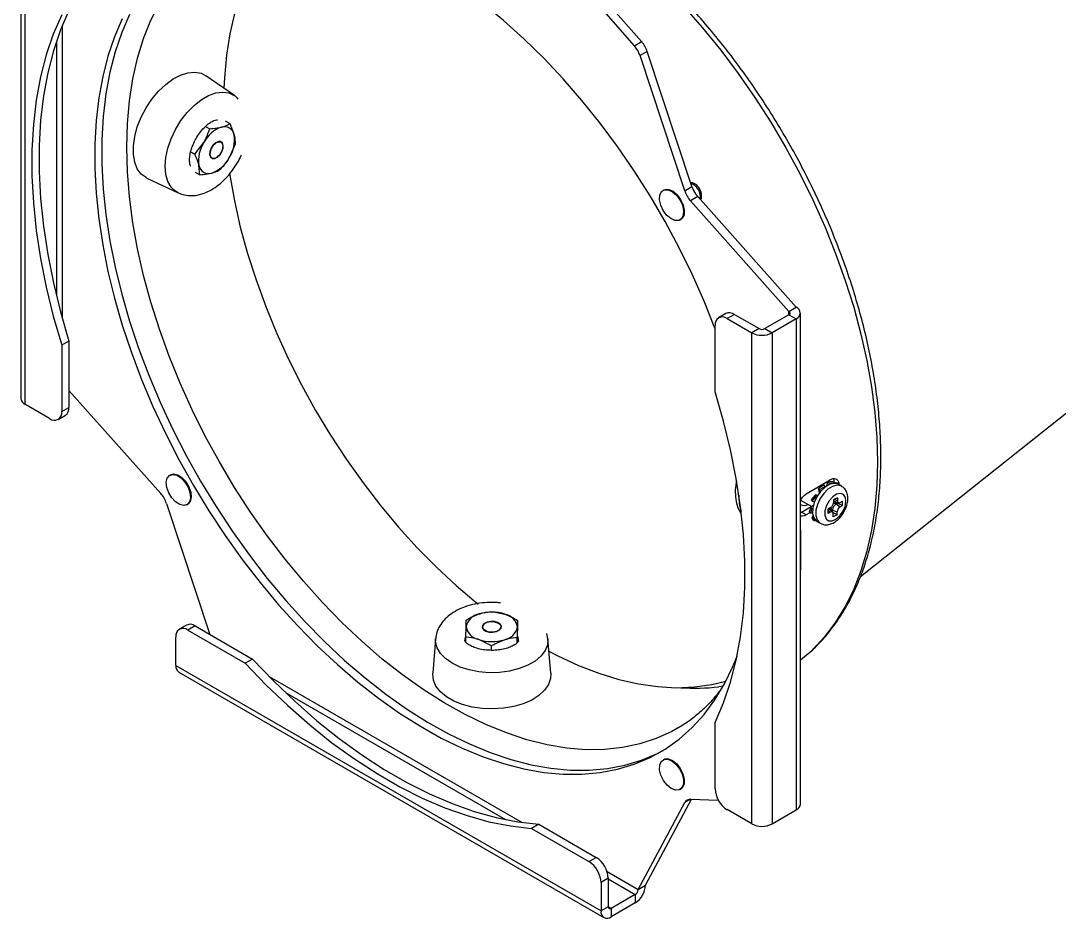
# Model space of a CAD drawing. Extents: x 7 to 113, y 1 to 87.
# Drawn here: x 65.49 to 73.08, y 57.97 to 64.53 of the extents above; entities that cross this region are included whole.
import ezdxf

# ---------------------------------------------------------------- set-up
doc = ezdxf.new("R2010")
doc.units = 0
doc.header["$MEASUREMENT"] = 0
doc.layers.add('OBJECT', color=7, linetype='CONTINUOUS')

msp = doc.modelspace()

# ---------------------------------------------------------------- linework, layer by layer
at = {"layer": 'OBJECT'}
for p, q in [((65.4866, 65.363), (65.4866, 61.7702)), ((65.5173, 65.3201), (65.5173, 61.7274)), ((69.9762, 64.35), (69.6193, 64.7584)), ((70.0291, 64.3806), (69.6723, 64.789)), ((65.7896, 64.4968), (65.7896, 62.3586)), ((65.7472, 64.3821), (65.7472, 62.5224)), ((69.9762, 64.35), (70.0291, 64.3806)), ((70.0701, 64.3088), (70.0171, 64.2783)), ((70.344, 63.2895), (70.0171, 64.2783)), ((70.3969, 63.3201), (70.0701, 64.3088)), ((67.0491, 63.9866), (66.8412, 64.131)), ((66.839, 63.761), (66.8691, 63.7436)), ((66.9827, 63.8005), (67.0165, 63.7809)), ((67.0165, 63.7809), (67.0473, 63.6994)), ((66.7596, 63.5568), (66.8262, 63.6434)), ((67.0544, 63.6315), (67.0115, 63.5313)), ((66.7298, 63.574), (66.7596, 63.5568)), ((66.7975, 63.4074), (66.7904, 63.4753)), ((66.4093, 63.3827), (66.6383, 63.2749)), ((66.7636, 63.427), (66.7975, 63.4074)), ((70.1906, 63.2956), (70.1853, 63.2926)), ((70.344, 63.2895), (70.3969, 63.3201)), ((70.4034, 63.3031), (70.4277, 63.261)), ((70.4392, 63.2469), (70.3862, 63.2164)), ((71.107, 62.4076), (70.3862, 63.2164)), ((71.16, 62.4382), (70.4392, 63.2469)), ((70.3102, 63.076), (70.3156, 63.0791)), ((70.6449, 62.3913), (70.592, 62.3607)), ((70.7074, 62.3851), (70.6545, 62.3545)), ((70.7074, 62.3851), (70.8878, 62.281)), ((71.107, 62.3831), (70.9302, 62.281)), ((71.107, 62.4076), (71.16, 62.4382)), ((71.107, 62.3831), (71.107, 62.4076)), ((71.107, 62.3831), (71.16, 62.3525)), ((71.1907, 58.8026), (71.1907, 62.3954)), ((70.5661, 61.818), (70.5661, 62.3035)), ((70.6545, 62.3545), (70.8348, 62.2504)), ((71.16, 62.3525), (70.9831, 62.2504)), ((71.16, 62.3525), (71.16, 58.7598)), ((70.8878, 62.281), (70.8348, 62.2504)), ((70.8348, 58.6577), (70.8348, 62.2504)), ((70.9302, 62.281), (70.9831, 62.2504)), ((70.9831, 62.2504), (70.9831, 58.6577)), ((71.6298, 60.4678), (73.9004, 62.2711)), ((65.839, 62.1904), (65.786, 62.1598)), ((65.786, 62.1598), (65.786, 61.6743)), ((65.839, 62.1904), (65.839, 61.7049)), ((65.839, 61.8291), (66.5104, 61.0758)), ((65.6977, 61.6233), (65.5173, 61.7274)), ((65.786, 61.6743), (65.839, 61.7049)), ((65.7602, 61.6171), (65.8131, 61.6477)), ((66.5826, 61.2121), (66.5773, 61.209)), ((71.3836, 61.1309), (71.392, 61.1618)), ((71.392, 61.1618), (71.3993, 61.1552)), ((71.4347, 61.1605), (71.392, 61.1618)), ((71.4419, 61.1539), (71.4347, 61.1605)), ((71.3652, 61.1362), (71.3219, 61.1132)), ((71.3219, 61.1132), (71.329, 61.1041)), ((71.3302, 61.0805), (71.3219, 61.1132)), ((71.329, 61.1041), (71.3723, 61.1271)), ((71.329, 61.1041), (71.3363, 61.0882)), ((71.3462, 61.1261), (71.3348, 61.1327)), ((71.3723, 61.1271), (71.3652, 61.1362)), ((71.3723, 61.1271), (71.3734, 61.1239)), ((71.3993, 61.1552), (71.3976, 61.1388)), ((71.3993, 61.1552), (71.4419, 61.1539)), ((71.4419, 61.1539), (71.4407, 61.1494)), ((71.4477, 61.1489), (71.453, 61.1559)), ((71.453, 61.1559), (71.4615, 61.152)), ((71.4615, 61.152), (71.4585, 61.1463)), ((71.4615, 61.152), (71.4801, 61.1349)), ((71.4916, 61.1283), (71.4676, 61.1421)), ((71.191, 61.0264), (71.2734, 60.9788)), ((71.3009, 61.0647), (71.2692, 61.0286)), ((71.2692, 61.0286), (71.2776, 61.0181)), ((71.2776, 61.0181), (71.3092, 61.0543)), ((71.2776, 61.0181), (71.2927, 61.013)), ((71.3092, 61.0543), (71.3009, 61.0647)), ((71.3163, 61.0604), (71.3009, 61.0647)), ((71.3092, 61.0543), (71.3122, 61.0537)), ((71.4335, 61.0285), (71.4329, 61.0078)), ((71.4617, 61.0438), (71.4335, 61.0285)), ((71.4383, 61.018), (71.4366, 61.0171)), ((71.438, 61.0176), (71.4694, 61.0076)), ((71.4397, 61.0319), (71.4612, 61.023)), ((71.4617, 61.0438), (71.4612, 61.023)), ((71.4653, 61.0054), (71.4654, 61.0089)), ((71.4817, 61.0096), (71.4994, 61.0191)), ((71.4984, 60.986), (71.4994, 61.0191)), ((66.5527, 61.0026), (66.8693, 60.0445)), ((66.7022, 60.9925), (66.7076, 60.9956)), ((71.233, 60.9183), (71.1985, 60.9376)), ((71.2601, 60.9346), (71.233, 60.9183)), ((71.2663, 60.9733), (71.2542, 60.9403)), ((71.2542, 60.9403), (71.2646, 60.9302)), ((71.2646, 60.9302), (71.2767, 60.9632)), ((71.2646, 60.9302), (71.2788, 60.9357)), ((71.2846, 60.9875), (71.2663, 60.9733)), ((71.2767, 60.9632), (71.2663, 60.9733)), ((71.2767, 60.9632), (71.2803, 60.9656)), ((71.3924, 60.9287), (71.3933, 60.9619)), ((71.4101, 60.9383), (71.3924, 60.9287)), ((71.3931, 60.9517), (71.4101, 60.9383)), ((71.411, 60.9715), (71.3933, 60.9619)), ((71.4262, 60.9381), (71.4018, 60.9602)), ((71.4021, 60.9607), (71.4021, 60.96)), ((71.4035, 60.9645), (71.4043, 60.9718)), ((71.4252, 60.939), (71.4256, 60.9537)), ((71.4256, 60.9537), (71.4589, 60.9401)), ((71.4256, 60.9386), (71.4583, 60.9194)), ((71.4526, 60.9986), (71.4653, 61.0054)), ((71.4526, 60.9986), (71.4808, 60.9764)), ((71.4583, 60.9194), (71.4589, 60.9401)), ((71.4653, 61.0054), (71.4984, 60.986)), ((71.4808, 60.9764), (71.4984, 60.986)), ((71.2825, 60.9116), (71.2748, 60.897)), ((71.2872, 60.8887), (71.2748, 60.897)), ((71.2748, 60.897), (71.2826, 60.8821)), ((71.2826, 60.8821), (71.295, 60.8739)), ((71.2872, 60.8887), (71.2899, 60.893)), ((71.295, 60.8739), (71.2872, 60.8887)), ((71.295, 60.8739), (71.3003, 60.8793)), ((71.3111, 60.8711), (71.3351, 60.8572)), ((71.43, 60.9041), (71.4306, 60.9248)), ((71.4583, 60.9194), (71.43, 60.9041)), ((68.9352, 60.2106), (69.0283, 60.1924)), ((66.6993, 60.1128), (66.6463, 60.0822)), ((66.7618, 60.1066), (66.7088, 60.076)), ((66.7618, 60.1066), (67.1822, 59.8639)), ((68.7439, 60.0244), (68.7452, 60.1006)), ((69.1214, 60.1469), (69.1202, 60.0981)), ((69.1214, 60.1078), (69.1214, 60.1469)), ((66.6204, 59.8168), (66.6204, 60.025)), ((66.7088, 60.076), (67.1292, 59.8333)), ((68.7439, 59.9853), (68.7439, 60.0244)), ((69.1189, 59.9828), (69.1189, 60.0219)), ((69.3432, 60.0124), (69.3358, 60.0513)), ((68.5218, 60.0125), (68.5007, 59.7603)), ((68.9301, 59.9607), (68.837, 60.0062)), ((68.9301, 59.9274), (68.9301, 59.9607)), ((69.3647, 59.7603), (69.3435, 60.0125)), ((71.247, 59.9023), (71.1907, 59.8551)), ((66.6204, 59.8168), (69.7317, 58.0207)), ((67.1822, 59.8639), (67.1292, 59.8333)), ((66.6422, 59.7687), (69.7534, 57.9726)), ((67.3033, 59.7369), (69.1548, 58.668)), ((70.6261, 59.6654), (70.5936, 59.6609)), ((67.4239, 59.6182), (69.0341, 58.6887)), ((70.3108, 59.3681), (70.2967, 59.3596)), ((70.5661, 58.9149), (70.5661, 59.4003)), ((70.1906, 59.1293), (70.1853, 59.1262)), ((70.3102, 58.9097), (70.3156, 58.9127)), ((70.0039, 58.1778), (70.344, 58.8139)), ((70.0569, 58.2084), (70.3935, 58.8381)), ((70.3862, 58.8383), (70.344, 58.8139)), ((70.3862, 58.8383), (70.5898, 58.8317)), ((70.8348, 58.6577), (70.6545, 58.7618)), ((70.9831, 58.6577), (71.16, 58.7598)), ((69.2759, 58.6552), (69.2229, 58.6247)), ((69.2759, 58.6552), (69.6963, 58.4125)), ((69.2229, 58.6247), (69.6433, 58.382)), ((69.6433, 58.382), (69.6963, 58.4125)), ((69.7756, 58.3096), (70.0039, 58.1778)), ((69.7847, 58.2595), (69.7317, 58.2289)), ((69.7317, 58.2289), (69.7317, 58.0207)), ((69.7847, 58.2595), (69.7847, 58.0512)), ((69.7847, 58.2554), (69.9827, 58.1411)), ((70.0039, 58.1778), (70.0569, 58.2084)), ((69.9827, 58.1411), (69.8059, 58.039)), ((69.9827, 58.1411), (69.9827, 58.0799)), ((69.7847, 58.0512), (69.7317, 58.0207)), ((69.8059, 58.039), (69.7847, 58.0512)), ((69.9827, 58.0799), (69.8059, 57.9778)), ((69.8059, 58.039), (69.8059, 57.9778))]:
    msp.add_line(p, q, dxfattribs=at)
at = {"layer": 'OBJECT', "flags": 128}
for points in [[(67.4308, 65.2713), (67.3591, 65.1959), (67.2797, 65.0945), (67.2087, 64.9824), (67.1466, 64.8602), (67.0936, 64.7284), (67.0499, 64.5876), (67.0157, 64.4384), (66.9911, 64.2813), (66.9763, 64.1172), (66.9728, 64.0396)], [(66.2629, 63.6076), (66.2679, 63.7811), (66.2827, 63.9481), (66.3074, 64.108), (66.3417, 64.2601), (66.3856, 64.4038), (66.4389, 64.5384), (66.5013, 64.6634), (66.5727, 64.7782), (66.6526, 64.8824), (66.7408, 64.9756), (66.8369, 65.0573), (66.9405, 65.1272), (66.9662, 65.1421)], [(70.5661, 62.2802), (70.5646, 62.2841), (70.4857, 62.4819), (70.3985, 62.6784), (70.3035, 62.8727), (70.2011, 63.0641), (70.0915, 63.2518), (69.9754, 63.4351), (69.8531, 63.6132), (69.7252, 63.7853), (69.5921, 63.9509), (69.4544, 64.1092), (69.3126, 64.2596), (69.1674, 64.4015), (69.0193, 64.5343), (68.8689, 64.6575), (68.7167, 64.7705), (68.6119, 64.8419)], [(65.839, 64.608), (65.7774, 64.466), (65.7257, 64.3141), (65.684, 64.153), (65.6526, 63.9832), (65.6316, 63.8055), (65.6211, 63.6207), (65.6211, 63.4293), (65.6316, 63.2323), (65.6526, 63.0304), (65.684, 62.8244), (65.7257, 62.6152), (65.7774, 62.4036), (65.839, 62.1904)], [(66.2826, 64.5787), (66.2255, 64.4469), (66.1775, 64.306), (66.1389, 64.1565), (66.1098, 63.999), (66.0904, 63.8342), (66.0806, 63.6628), (66.0806, 63.4853), (66.0904, 63.3026), (66.1098, 63.1153), (66.1389, 62.9243), (66.1775, 62.7302), (66.2255, 62.5339), (66.2826, 62.3362), (66.3487, 62.1378), (66.4234, 61.9396), (66.5065, 61.7423), (66.5976, 61.5468), (66.6964, 61.3539), (66.8024, 61.1642), (66.9153, 60.9786), (67.0346, 60.7979), (67.1598, 60.6227), (67.2903, 60.4537), (67.4258, 60.2917), (67.5656, 60.1373), (67.7092, 59.9911), (67.8559, 59.8537), (68.0053, 59.7256), (68.1566, 59.6074), (68.3093, 59.4996), (68.4628, 59.4025), (68.6165, 59.3166), (68.7697, 59.2423), (68.9218, 59.1797), (69.0722, 59.1292), (69.2204, 59.091), (69.3656, 59.0652), (69.5073, 59.0519), (69.645, 59.0512), (69.7781, 59.0631), (69.9061, 59.0876), (70.0284, 59.1245), (70.1445, 59.1736), (70.1869, 59.1955)], [(70.3377, 64.6368), (70.4752, 64.481), (70.6081, 64.3178), (70.736, 64.1478), (70.8583, 63.9719), (70.9744, 63.7906), (71.084, 63.6048), (71.1866, 63.4151), (71.2817, 63.2225), (71.369, 63.0276), (71.4481, 62.8312), (71.5187, 62.6343), (71.5805, 62.4375), (71.6331, 62.2418), (71.6766, 62.0478), (71.7105, 61.8564), (71.7349, 61.6685), (71.7495, 61.4846), (71.7544, 61.3057), (71.7495, 61.1324), (71.7349, 60.9655), (71.7105, 60.8057), (71.6766, 60.6535), (71.6331, 60.5096), (71.5805, 60.3747), (71.5187, 60.2493), (71.4481, 60.1338), (71.369, 60.0288), (71.2817, 59.9347), (71.247, 59.9023)], [(65.786, 64.5775), (65.7244, 64.4354), (65.6727, 64.2835), (65.631, 64.1224), (65.5997, 63.9526), (65.5787, 63.775), (65.5682, 63.5901), (65.5682, 63.3988), (65.5787, 63.2017), (65.5997, 62.9998), (65.631, 62.7938), (65.6727, 62.5846), (65.7244, 62.373), (65.786, 62.1598)], [(66.2296, 64.5481), (66.1725, 64.4164), (66.1246, 64.2754), (66.086, 64.1259), (66.0569, 63.9685), (66.0374, 63.8037), (66.0277, 63.6322), (66.0277, 63.4547), (66.0374, 63.272), (66.0569, 63.0847), (66.086, 62.8937), (66.1246, 62.6996), (66.1725, 62.5033), (66.2296, 62.3056), (66.2957, 62.1072), (66.3704, 61.909), (66.4535, 61.7118), (66.5446, 61.5163), (66.6434, 61.3233), (66.7494, 61.1336), (66.8623, 60.9481), (66.9816, 60.7673), (67.1068, 60.5921), (67.2374, 60.4231), (67.3728, 60.2611), (67.5126, 60.1067), (67.6562, 59.9605), (67.8029, 59.8231), (67.9523, 59.695), (68.1036, 59.5768), (68.2564, 59.469), (68.4099, 59.3719), (68.5635, 59.2861), (68.7167, 59.2117), (68.8689, 59.1491), (69.0193, 59.0986), (69.1674, 59.0604), (69.3126, 59.0346), (69.4544, 59.0213), (69.5921, 59.0207), (69.7252, 59.0326), (69.8531, 59.057), (69.9754, 59.0939), (70.0915, 59.143), (70.2011, 59.2043), (70.3035, 59.2774), (70.3985, 59.3621), (70.4857, 59.4579), (70.5646, 59.5646), (70.6351, 59.6817), (70.6967, 59.8087), (70.7272, 59.8839)], [(66.4093, 63.3827), (66.4035, 63.3856), (66.3674, 63.4124), (66.3393, 63.4506), (66.32, 63.4987), (66.3102, 63.5554), (66.3102, 63.6187), (66.32, 63.6866), (66.3393, 63.757), (66.3674, 63.8276), (66.4035, 63.8961), (66.4463, 63.9603), (66.4946, 64.0182), (66.5468, 64.0679), (66.6011, 64.1077), (66.6559, 64.1365), (66.7093, 64.1533), (66.7597, 64.1575), (66.8055, 64.149), (66.8412, 64.131)], [(66.6381, 63.275), (66.6188, 63.2861), (66.5864, 63.3169), (66.5625, 63.3586), (66.5478, 63.4097), (66.5429, 63.4686), (66.5478, 63.5331), (66.5625, 63.6012), (66.5864, 63.6705), (66.6188, 63.7387), (66.6584, 63.8033), (66.7041, 63.8623), (66.7541, 63.9136), (66.8069, 63.9554), (66.8606, 63.9864), (66.9133, 64.0055), (66.9634, 64.012), (67.009, 64.0057), (67.048, 63.9873)], [(70.2967, 59.3596), (70.2495, 59.3335), (70.1355, 59.2818), (70.0152, 59.2425), (69.889, 59.2159), (69.7575, 59.2019), (69.6212, 59.2007), (69.4808, 59.2123), (69.3368, 59.2366), (69.1897, 59.2735), (69.0403, 59.3229), (68.8891, 59.3846), (68.7368, 59.4582), (68.584, 59.5436), (68.4314, 59.6402), (68.2796, 59.7478), (68.1292, 59.8659), (67.9809, 59.994), (67.8353, 60.1315), (67.693, 60.2778), (67.5545, 60.4325), (67.4206, 60.5947), (67.2917, 60.7638), (67.1684, 60.9392), (67.0512, 61.12), (66.9405, 61.3056), (66.8369, 61.4951), (66.7408, 61.6878), (66.6526, 61.8828), (66.5727, 62.0793), (66.5013, 62.2765), (66.4389, 62.4736), (66.3856, 62.6697), (66.3417, 62.8641), (66.3074, 63.0558), (66.2827, 63.2442), (66.2679, 63.4284), (66.2629, 63.6076)], [(66.9057, 63.5255), (66.9247, 63.5347), (66.9428, 63.552), (66.9572, 63.5747), (66.9659, 63.5992), (66.9673, 63.622), (66.9614, 63.6395), (66.949, 63.649), (66.9321, 63.6492), (66.9131, 63.6399), (66.895, 63.6226), (66.8805, 63.6), (66.8719, 63.5754), (66.8704, 63.5527), (66.8763, 63.5352), (66.8887, 63.5256), (66.9057, 63.5255)], [(66.9054, 63.5267), (66.8887, 63.5268), (66.8765, 63.5362), (66.8706, 63.5534), (66.8721, 63.5759), (66.8806, 63.6001), (66.8948, 63.6224), (66.9127, 63.6394), (66.9314, 63.6486), (66.9481, 63.6484), (66.9603, 63.639), (66.9661, 63.6218), (66.9647, 63.5993), (66.9562, 63.5751), (66.9419, 63.5528), (66.9241, 63.5358), (66.9054, 63.5267)], [(67.0134, 63.4152), (67.0152, 63.4039), (67.0492, 63.2152), (67.0928, 63.0239), (67.1456, 62.8309), (67.2076, 62.6371), (67.2784, 62.4431), (67.3577, 62.2499), (67.4451, 62.0583), (67.5404, 61.869), (67.6431, 61.683), (67.7527, 61.501), (67.8688, 61.3238), (67.9909, 61.1522), (68.1185, 60.9868), (68.251, 60.8284), (68.3879, 60.6777), (68.5285, 60.5353), (68.6723, 60.4018), (68.8187, 60.2778), (68.8328, 60.2664)], [(70.1865, 63.1461), (70.1684, 63.1851), (70.1599, 63.2241), (70.1619, 63.2583), (70.1743, 63.2835), (70.1956, 63.2968), (70.2232, 63.2965), (70.2537, 63.2827), (70.2835, 63.257), (70.309, 63.2225), (70.3271, 63.1835), (70.3356, 63.1445), (70.3336, 63.1103), (70.3212, 63.0851), (70.2999, 63.0718), (70.2723, 63.0721), (70.2418, 63.0859), (70.212, 63.1116), (70.1865, 63.1461)], [(70.1906, 63.2956), (70.201, 63.2999), (70.2285, 63.2996), (70.259, 63.2858), (70.2888, 63.2601), (70.3143, 63.2256), (70.3324, 63.1865), (70.341, 63.1476), (70.3389, 63.1134), (70.3265, 63.0881), (70.3156, 63.0791)], [(70.5661, 59.4003), (70.6277, 59.5424), (70.6795, 59.6943), (70.7211, 59.8554), (70.7525, 60.0252), (70.7735, 60.2028), (70.784, 60.3877), (70.784, 60.5791), (70.7735, 60.7761), (70.7525, 60.978), (70.7211, 61.184), (70.6795, 61.3932), (70.6277, 61.6048), (70.5661, 61.818)], [(66.5691, 61.0803), (66.5552, 61.1199), (66.5515, 61.1572), (66.5585, 61.1878), (66.5752, 61.2078), (66.5998, 61.2149), (66.6291, 61.2082), (66.6598, 61.1886), (66.688, 61.1584), (66.7104, 61.1212), (66.7243, 61.0816), (66.728, 61.0443), (66.721, 61.0138), (66.7043, 60.9938), (66.6797, 60.9867), (66.6504, 60.9933), (66.6197, 61.0129), (66.5915, 61.0431), (66.5691, 61.0803)], [(66.5826, 61.2121), (66.6051, 61.218), (66.6345, 61.2113), (66.6651, 61.1917), (66.6934, 61.1615), (66.7158, 61.1243), (66.7297, 61.0847), (66.7333, 61.0474), (66.7264, 61.0169), (66.7096, 60.9968), (66.7076, 60.9956)], [(71.233, 61.0719), (71.3902, 61.1659), (71.4067, 61.1757)], [(71.4676, 61.1421), (71.4611, 61.1453), (71.4331, 61.1492), (71.4012, 61.1405), (71.3682, 61.1199), (71.3371, 61.0892), (71.3107, 61.0511), (71.2912, 61.0091), (71.2805, 60.9669), (71.2794, 60.9282), (71.2881, 60.8965), (71.3058, 60.8745), (71.3111, 60.8711)], [(71.4912, 61.1285), (71.4851, 61.1314), (71.4571, 61.1353), (71.4252, 61.1266), (71.3923, 61.106), (71.3612, 61.0753), (71.3347, 61.0372), (71.3153, 60.9952), (71.3045, 60.953), (71.3035, 60.9143), (71.3121, 60.8826), (71.3298, 60.8607), (71.3353, 60.8571)], [(71.524, 61.0161), (71.5196, 61.0463), (71.5053, 61.0668), (71.483, 61.0748), (71.4556, 61.0691), (71.427, 61.0505), (71.4009, 61.0217), (71.3808, 60.9863), (71.3696, 60.9493), (71.3687, 60.9157), (71.3782, 60.8899), (71.3968, 60.8754), (71.4221, 60.8743), (71.4506, 60.8866), (71.4784, 60.9107), (71.5019, 60.9433), (71.5178, 60.9801), (71.524, 61.0161)], [(71.4333, 61.0204), (71.435, 61.0191), (71.438, 61.0176)], [(71.4612, 61.023), (71.4614, 61.0184), (71.4625, 61.0144), (71.4644, 61.0111), (71.4669, 61.0088), (71.47, 61.0074), (71.4736, 61.0071), (71.4776, 61.0078), (71.4817, 61.0096)], [(71.1985, 60.9376), (71.2523, 60.9698), (71.2704, 60.9806)], [(71.4306, 60.9248), (71.4303, 60.9295), (71.4293, 60.9335), (71.4274, 60.9367), (71.4249, 60.9391), (71.4218, 60.9404), (71.4182, 60.9408), (71.4142, 60.94), (71.4101, 60.9383)], [(68.9665, 60.0646), (68.9869, 60.0747), (68.9991, 60.0886), (69.0012, 60.1041), (68.9928, 60.1188), (68.9753, 60.1306), (68.9513, 60.1377), (68.9245, 60.1389), (68.8989, 60.134), (68.8784, 60.1239), (68.8662, 60.1101), (68.8642, 60.0946), (68.8725, 60.0798), (68.89, 60.068), (68.914, 60.061), (68.9409, 60.0598), (68.9665, 60.0646)], [(68.966, 60.0645), (68.9408, 60.0598), (68.9143, 60.061), (68.8907, 60.0679), (68.8734, 60.0795), (68.8652, 60.0941), (68.8672, 60.1094), (68.8792, 60.123), (68.8994, 60.133), (68.9246, 60.1377), (68.951, 60.1365), (68.9747, 60.1296), (68.992, 60.118), (69.0002, 60.1034), (68.9981, 60.0881), (68.9861, 60.0745), (68.966, 60.0645)], [(68.7365, 59.9958), (68.7392, 60.0203), (68.746, 60.0361)], [(69.3435, 60.0124), (69.3436, 60.012), (69.3401, 59.9682), (69.3227, 59.9255), (69.292, 59.8855), (69.2491, 59.8493), (69.1955, 59.8183), (69.1328, 59.7935), (69.0634, 59.7758), (68.9895, 59.7658), (68.9137, 59.7638), (68.8385, 59.7698), (68.7665, 59.7838), (68.7002, 59.8051), (68.6418, 59.8331), (68.5933, 59.8668), (68.5564, 59.9051), (68.5322, 59.9466), (68.5218, 59.99), (68.5219, 60.0135)], [(69.3512, 59.9208), (69.4169, 59.8868), (69.5665, 59.8173), (69.7148, 59.7599), (69.8612, 59.7147), (70.005, 59.6819), (70.1457, 59.6618), (70.2826, 59.6542), (70.4152, 59.6594), (70.5429, 59.6773), (70.6458, 59.702)], [(67.1292, 59.8333), (67.283, 59.6734), (67.4405, 59.5228), (67.6008, 59.3821), (67.7635, 59.2519), (67.9279, 59.1328), (68.0932, 59.0252), (68.2589, 58.9296), (68.4243, 58.8462), (68.5886, 58.7756), (68.7513, 58.7179), (68.9117, 58.6734), (69.0691, 58.6423), (69.2229, 58.6247)], [(67.1822, 59.8639), (67.336, 59.7039), (67.4934, 59.5533), (67.6538, 59.4127), (67.8165, 59.2825), (67.9808, 59.1634), (68.1462, 59.0558), (68.3119, 58.9601), (68.4772, 58.8768), (68.6416, 58.8062), (68.8043, 58.7485), (68.9647, 58.704), (69.1221, 58.6729), (69.2759, 58.6552)], [(69.3647, 59.7603), (69.3625, 59.7203), (69.3469, 59.6764), (69.318, 59.6349), (69.2768, 59.597), (69.2245, 59.5639), (69.1628, 59.5368), (69.0937, 59.5165), (69.0194, 59.5036), (68.9424, 59.4986), (68.865, 59.5016), (68.7898, 59.5125), (68.7192, 59.5311), (68.6555, 59.5565), (68.6007, 59.5882), (68.5565, 59.625), (68.5244, 59.6657), (68.5055, 59.7092), (68.5003, 59.7538), (68.5007, 59.7603)], [(70.1893, 58.9751), (70.1702, 59.0138), (70.1604, 59.0531), (70.1611, 59.0881), (70.1723, 59.1146), (70.1926, 59.1295), (70.2195, 59.1309), (70.2499, 59.1187), (70.28, 59.0944), (70.3062, 59.0608), (70.3253, 59.022), (70.3351, 58.9828), (70.3344, 58.9478), (70.3232, 58.9212), (70.3029, 58.9063), (70.276, 58.9049), (70.2456, 58.9171), (70.2155, 58.9415), (70.1893, 58.9751)], [(70.1906, 59.1293), (70.1979, 59.1326), (70.2249, 59.134), (70.2552, 59.1218), (70.2853, 59.0974), (70.3115, 59.0639), (70.3307, 59.0251), (70.3405, 58.9858), (70.3397, 58.9508), (70.3285, 58.9243), (70.3156, 58.9127)]]:
    msp.add_lwpolyline(points, dxfattribs=at)
at = {"layer": 'OBJECT'}
for centre, radius, start, end in [((69.8693, 64.2417), 0.2118, 18.49182, 40.98373), ((69.8163, 64.2111), 0.2118, 18.49182, 40.98373), ((67.0328, 63.5362), 0.2327, 109.61681, 152.58014), ((66.9766, 63.687), 0.0718, 9.92283, 107.75122), ((66.812, 63.6617), 0.2383, 326.83903, 9.10868), ((67.0257, 63.513), 0.2383, 146.83971, 189.10847), ((66.8049, 63.6385), 0.2327, 289.61656, 332.58051), ((66.8612, 63.4876), 0.0718, 189.92248, 287.75158), ((70.5446, 63.3566), 0.2116, 198.48465, 221.51543), ((70.3493, 63.2429), 0.1092, 351.41523, 68.81112), ((70.5976, 63.3872), 0.2116, 198.48465, 221.51543), ((70.6708, 62.334), 0.0629, 54.38217, 114.30718), ((71.1024, 62.3954), 0.0131, 290.78175, 69.21631), ((71.1437, 62.3954), 0.0458, 290.78341, 69.21604), ((70.62, 62.3122), 0.0546, 50.7965, 189.21402), ((70.909, 62.3936), 0.1612, 242.60995, 297.38986), ((70.909, 62.322), 0.0461, 242.60965, 297.3897), ((65.5391, 61.7754), 0.0528, 185.69493, 245.62513), ((65.7805, 61.6969), 0.0591, 303.52974, 7.78219), ((65.7322, 61.6656), 0.0546, 230.79657, 9.21418), ((66.352, 60.9355), 0.2116, 18.48448, 41.51552), ((71.0574, 61.0443), 0.3168, 177.02855, 198.26089), ((71.3869, 61.0107), 0.0461, 301.51211, 356.33731), ((71.2186, 61.0375), 0.0511, 236.8503, 302.66356), ((71.3933, 60.9509), 0.0126, 47.81805, 78.58137), ((71.4824, 60.9501), 0.0569, 121.50984, 176.33968), ((71.5048, 60.9372), 0.0461, 121.50923, 176.33985), ((67.6507, 60.6632), 3.544, 357.27928, 2.72072), ((68.8609, 60.0774), 0.118, 99.79842, 168.66179), ((68.9326, 59.8998), 0.3079, 71.88827, 107.33994), ((69.0076, 60.0803), 0.114, 8.93908, 79.51218), ((66.7252, 60.0555), 0.0629, 54.38288, 114.30603), ((68.8578, 60.1183), 0.114, 188.94051, 259.51155), ((69.0044, 60.1213), 0.118, 279.79793, 348.66248), ((66.6743, 60.0337), 0.0546, 50.79668, 189.21384), ((69.0595, 60.0007), 0.0695, 355.65089, 28.02596), ((68.9328, 60.2989), 0.3079, 251.88808, 287.34013), ((66.674, 59.8121), 0.0538, 175.01093, 233.67637), ((70.4207, 61.079), 1.4286, 265.74616, 276.94872), ((70.758, 58.9236), 0.1921, 182.60541, 237.39459), ((70.3837, 58.7939), 0.0445, 86.74785, 153.26291), ((71.1382, 58.8078), 0.0528, 294.37483, 354.30468), ((70.909, 58.8008), 0.1612, 242.60995, 297.38986), ((69.5398, 58.2201), 0.1921, 2.60558, 57.3945), ((69.5928, 58.2507), 0.1921, 2.60558, 57.3945), ((69.8959, 58.2157), 0.1612, 302.60546, 357.39435), ((69.9579, 58.1799), 0.0461, 302.60362, 357.39574), ((69.7976, 58.0491), 0.0131, 170.78364, 309.20367), ((69.7769, 58.0133), 0.0458, 170.78619, 309.2025)]:
    msp.add_arc(centre, radius, start, end, dxfattribs=at)
for points, knots in [([(71.2556, 59.9088), (71.2852, 59.9368), (71.3447, 59.9931), (71.4248, 60.0902), (71.4979, 60.1963), (71.5631, 60.312), (71.6202, 60.4364), (71.6688, 60.5692), (71.7089, 60.71), (71.7402, 60.8582), (71.7627, 61.0131), (71.7761, 61.1741), (71.7806, 61.3407), (71.7761, 61.5122), (71.7626, 61.6879), (71.7403, 61.8672), (71.7092, 62.0494), (71.6694, 62.2339), (71.6212, 62.4199), (71.5648, 62.6069), (71.5003, 62.794), (71.4279, 62.9808), (71.3481, 63.1664), (71.261, 63.3501), (71.167, 63.5315), (71.0665, 63.7097), (70.9597, 63.8841), (70.8471, 64.0541), (70.7291, 64.2191), (70.6062, 64.3784), (70.4787, 64.5315), (70.3471, 64.6779), (70.2119, 64.8169), (70.0736, 64.948), (69.9326, 65.0709), (69.7894, 65.185), (69.6447, 65.2898), (69.4987, 65.385), (69.3522, 65.4701), (69.2055, 65.5451), (69.0593, 65.6087), (68.9447, 65.6524), (68.8795, 65.6708), (68.8621, 65.6757)], [0, 0, 0, 0, 0.024054, 0.048349, 0.072733, 0.097215, 0.121796, 0.146466, 0.171208, 0.196006, 0.220841, 0.245701, 0.270572, 0.295447, 0.320317, 0.345182, 0.370037, 0.394883, 0.41972, 0.444549, 0.46937, 0.494184, 0.518993, 0.543797, 0.568599, 0.5934, 0.618201, 0.643003, 0.667808, 0.692616, 0.71743, 0.74225, 0.767079, 0.791917, 0.816765, 0.841625, 0.866497, 0.89138, 0.916274, 0.941176, 0.966083, 0.990985, 1, 1, 1, 1]), ([(67.078, 63.9606), (67.0713, 63.9681), (67.0622, 63.9785), (67.0501, 63.985), (67.0469, 63.9868)], [0, 0, 0, 0, 0.729101, 1, 1, 1, 1]), ([(66.7307, 63.4697), (66.7309, 63.4695), (66.7313, 63.4691), (66.7269, 63.4755), (66.7219, 63.4946), (66.7207, 63.5251), (66.7257, 63.5628), (66.7376, 63.6055), (66.7565, 63.6504), (66.7816, 63.6942), (66.8113, 63.7339), (66.8431, 63.7666), (66.8741, 63.7903), (66.9009, 63.8043), (66.9198, 63.8095), (66.9274, 63.8089), (66.927, 63.809), (66.9268, 63.8091)], [0, 0, 0, 0, 0.037417, 0.105587, 0.177398, 0.24618, 0.315854, 0.387443, 0.460747, 0.535057, 0.60954, 0.683096, 0.755, 0.824935, 0.893647, 0.963592, 1, 1, 1, 1]), ([(66.8262, 63.6434), (66.8275, 63.6456), (66.8458, 63.6772), (66.8579, 63.7116), (66.8691, 63.7436)], [0, 0, 0, 0, 0.0701978, 1, 1, 1, 1]), ([(66.8691, 63.7436), (66.8771, 63.7441), (66.9081, 63.7462), (66.9348, 63.7515), (66.9547, 63.7554)], [0, 0, 0, 0, 0.25755, 1, 1, 1, 1]), ([(66.9547, 63.7554), (66.9612, 63.7572), (66.9855, 63.7639), (67.0034, 63.7737), (67.0165, 63.7809)], [0, 0, 0, 0, 0.26863, 1, 1, 1, 1]), ([(67.0473, 63.6994), (67.0478, 63.6976), (67.054, 63.6725), (67.0542, 63.6513), (67.0544, 63.6315)], [0, 0, 0, 0, 0.070196, 1, 1, 1, 1]), ([(66.638, 63.2751), (66.6381, 63.275), (66.6525, 63.2659), (66.6864, 63.2579), (66.7368, 63.2524), (66.7891, 63.2591), (66.8422, 63.2761), (66.8957, 63.3042), (66.948, 63.3427), (66.9974, 63.3905), (67.0417, 63.4459), (67.0773, 63.5008), (67.0943, 63.538), (67.1015, 63.5537)], [0, 0, 0, 0, 0.000925, 0.094441, 0.187004, 0.281701, 0.380958, 0.485512, 0.593859, 0.703319, 0.812421, 0.921182, 1, 1, 1, 1]), ([(66.7904, 63.4753), (66.79, 63.4771), (66.7834, 63.5024), (66.7711, 63.5306), (66.7596, 63.5568)], [0, 0, 0, 0, 0.070196, 1, 1, 1, 1]), ([(67.0115, 63.5313), (67.0102, 63.5291), (66.9916, 63.4977), (66.9674, 63.4702), (66.9449, 63.4448)], [0, 0, 0, 0, 0.0701978, 1, 1, 1, 1]), ([(66.8831, 63.4192), (66.8896, 63.421), (66.9139, 63.4277), (66.9318, 63.4376), (66.9449, 63.4448)], [0, 0, 0, 0, 0.268633, 1, 1, 1, 1]), ([(66.7975, 63.4074), (66.8055, 63.4079), (66.8365, 63.41), (66.8632, 63.4153), (66.8831, 63.4192)], [0, 0, 0, 0, 0.25755, 1, 1, 1, 1]), ([(70.4601, 63.2235), (70.4623, 63.2279), (70.4676, 63.2389), (70.4684, 63.2604), (70.4625, 63.2866), (70.4478, 63.3139), (70.4271, 63.3353), (70.4063, 63.3475), (70.3926, 63.3481), (70.3876, 63.3483)], [0, 0, 0, 0, 0.095038, 0.230485, 0.392676, 0.565583, 0.740803, 0.905052, 1, 1, 1, 1]), ([(70.7225, 61.1634), (70.7204, 61.1535), (70.7137, 61.1208), (70.713, 61.0663), (70.7217, 61.0054), (70.7359, 60.9605), (70.7495, 60.9394), (70.7534, 60.9333)], [0, 0, 0, 0, 0.117323, 0.389837, 0.666617, 0.902991, 1, 1, 1, 1]), ([(71.4067, 61.1757), (71.4138, 61.1791), (71.4283, 61.1861), (71.4482, 61.1848), (71.4632, 61.174), (71.4715, 61.159), (71.4717, 61.1465), (71.4718, 61.1426)], [0, 0, 0, 0, 0.219886, 0.445617, 0.671404, 0.897228, 1, 1, 1, 1]), ([(71.4379, 61.1576), (71.438, 61.159), (71.439, 61.1694), (71.437, 61.1789), (71.4329, 61.1838), (71.4329, 61.1839)], [0, 0, 0, 0, 0.131686, 0.995261, 1, 1, 1, 1]), ([(71.5374, 61.0336), (71.5373, 61.0412), (71.537, 61.0606), (71.5287, 61.0887), (71.5127, 61.1142), (71.4972, 61.1236), (71.4906, 61.1276)], [0, 0, 0, 0, 0.1969241, 0.5045308, 0.7902092, 1, 1, 1, 1]), ([(71.191, 61.0264), (71.1939, 61.0315), (71.202, 61.0457), (71.2172, 61.0612), (71.2288, 61.069), (71.233, 61.0719)], [0, 0, 0, 0, 0.258388, 0.726903, 1, 1, 1, 1]), ([(71.3359, 60.858), (71.3436, 60.854), (71.3606, 60.8452), (71.3909, 60.8452), (71.4227, 60.854), (71.4543, 60.8729), (71.4842, 60.9012), (71.5098, 60.9374), (71.5283, 60.978), (71.5362, 61.0108), (71.5372, 61.029), (71.5374, 61.0336)], [0, 0, 0, 0, 0.090337, 0.19889, 0.309864, 0.43057, 0.559746, 0.690344, 0.82149, 0.954959, 1, 1, 1, 1]), ([(71.434, 61.0157), (71.4343, 61.0158), (71.4348, 61.0161), (71.4354, 61.0165), (71.436, 61.0167), (71.4366, 61.0171), (71.437, 61.0173), (71.4372, 61.0175), (71.4371, 61.0176), (71.437, 61.0176)], [0, 0, 0, 0, 0.1037743, 0.1972128, 0.2872785, 0.3808263, 0.597664, 0.8704102, 1, 1, 1, 1]), ([(71.1907, 60.9337), (71.191, 60.9337), (71.1935, 60.9344), (71.1961, 60.9361), (71.1985, 60.9376)], [0, 0, 0, 0, 0.11199, 1, 1, 1, 1]), ([(71.402, 60.9602), (71.402, 60.9603), (71.4021, 60.9603), (71.4021, 60.9608), (71.4022, 60.9615), (71.4022, 60.9621), (71.4022, 60.963), (71.4022, 60.9636), (71.4022, 60.9639)], [0, 0, 0, 0, 0.309768, 0.557596, 0.664552, 0.768092, 0.877202, 1, 1, 1, 1]), ([(71.403, 60.9671), (71.4026, 60.9652), (71.402, 60.9628), (71.4022, 60.9603), (71.4023, 60.9598)], [0, 0, 0, 0, 0.816815, 1, 1, 1, 1]), ([(71.4252, 60.9389), (71.4246, 60.9394), (71.4233, 60.9406), (71.4215, 60.943), (71.4181, 60.9488), (71.4143, 60.9592), (71.4129, 60.9675), (71.4121, 60.9723)], [0, 0, 0, 0, 0.061769, 0.130201, 0.210479, 0.547834, 1, 1, 1, 1]), ([(71.4256, 60.9537), (71.4247, 60.9545), (71.4228, 60.9561), (71.42, 60.9596), (71.4176, 60.9638), (71.4151, 60.9687), (71.4143, 60.9719), (71.4139, 60.9737)], [0, 0, 0, 0, 0.144493, 0.303556, 0.494772, 0.728541, 1, 1, 1, 1]), ([(71.4526, 60.9986), (71.4515, 60.999), (71.4492, 61), (71.4448, 61.0007), (71.4401, 61.001), (71.4353, 61.0011), (71.4327, 61.0006), (71.4316, 61.0004)], [0, 0, 0, 0, 0.15975, 0.335589, 0.546997, 0.805431, 1, 1, 1, 1]), ([(71.4653, 61.0054), (71.4645, 61.0057), (71.4629, 61.0063), (71.4599, 61.0068), (71.4533, 61.0071), (71.4444, 61.0062), (71.4381, 61.0044), (71.4352, 61.0036)], [0, 0, 0, 0, 0.073828, 0.155616, 0.251567, 0.654742, 1, 1, 1, 1]), ([(71.233, 60.9183), (71.2277, 60.9156), (71.2151, 60.9093), (71.199, 60.9072), (71.1912, 60.9121), (71.1883, 60.9139)], [0, 0, 0, 0, 0.31832, 0.752146, 1, 1, 1, 1]), ([(68.9956, 60.2741), (68.9865, 60.2752), (68.954, 60.2794), (68.8964, 60.2782), (68.8254, 60.2704), (68.757, 60.254), (68.693, 60.2295), (68.6374, 60.1977), (68.592, 60.16), (68.5575, 60.1185), (68.5347, 60.0731), (68.523, 60.0375), (68.523, 60.0175), (68.523, 60.0139)], [0, 0, 0, 0, 0.042337, 0.151313, 0.260641, 0.370781, 0.48244, 0.59613, 0.698802, 0.796535, 0.88961, 0.979807, 1, 1, 1, 1]), ([(68.7464, 60.1494), (68.7544, 60.154), (68.7851, 60.172), (68.8171, 60.1845), (68.8408, 60.1937)], [0, 0, 0, 0, 0.25755, 1, 1, 1, 1]), ([(68.8408, 60.1937), (68.8494, 60.1963), (68.8814, 60.2059), (68.9125, 60.2086), (68.9352, 60.2106)], [0, 0, 0, 0, 0.268631, 1, 1, 1, 1]), ([(69.0283, 60.1924), (69.0305, 60.1917), (69.062, 60.1807), (69.0928, 60.1632), (69.1214, 60.1469)], [0, 0, 0, 0, 0.070197, 1, 1, 1, 1]), ([(68.7452, 60.1006), (68.7452, 60.1021), (68.7456, 60.123), (68.7461, 60.1367), (68.7464, 60.1494)], [0, 0, 0, 0, 0.070197, 1, 1, 1, 1]), ([(69.1202, 60.0981), (69.1201, 60.0966), (69.1197, 60.0753), (69.1193, 60.0476), (69.1189, 60.0219)], [0, 0, 0, 0, 0.070197, 1, 1, 1, 1]), ([(68.837, 60.0062), (68.8348, 60.007), (68.8034, 60.0175), (68.7726, 60.0211), (68.7439, 60.0244)], [0, 0, 0, 0, 0.070197, 1, 1, 1, 1]), ([(69.0245, 60.005), (69.0331, 60.0075), (69.065, 60.0171), (69.0962, 60.0199), (69.1189, 60.0219)], [0, 0, 0, 0, 0.268634, 1, 1, 1, 1]), ([(69.1289, 59.9958), (69.1289, 59.9959), (69.1289, 59.9965), (69.1279, 59.9928), (69.1186, 59.9814), (69.0983, 59.966), (69.0673, 59.9505), (69.0276, 59.9376), (68.9813, 59.9292), (68.9313, 59.9263), (68.8811, 59.9295), (68.8342, 59.9385), (68.7942, 59.952), (68.7637, 59.9681), (68.7446, 59.9835), (68.7367, 59.9946), (68.7366, 59.9954), (68.7366, 59.9959)], [0, 0, 0, 0, 0.010487, 0.08053, 0.146229, 0.215272, 0.284435, 0.35518, 0.427838, 0.501848, 0.576408, 0.650528, 0.72329, 0.794143, 0.863242, 0.932411, 1, 1, 1, 1]), ([(68.9301, 59.9607), (68.9381, 59.9653), (68.9688, 59.9833), (69.0008, 59.9957), (69.0245, 60.005)], [0, 0, 0, 0, 0.25755, 1, 1, 1, 1]), ([(70.6153, 59.6514), (70.5981, 59.6284), (70.5576, 59.5742), (70.4863, 59.5001), (70.4016, 59.4285), (70.3385, 59.3824), (70.3019, 59.3632), (70.2978, 59.3611)], [0, 0, 0, 0, 0.189119, 0.44581, 0.705337, 0.967537, 1, 1, 1, 1])]:
    msp.add_open_spline(points, degree=3, knots=knots, dxfattribs=at)

doc.saveas('drawing.dxf')
